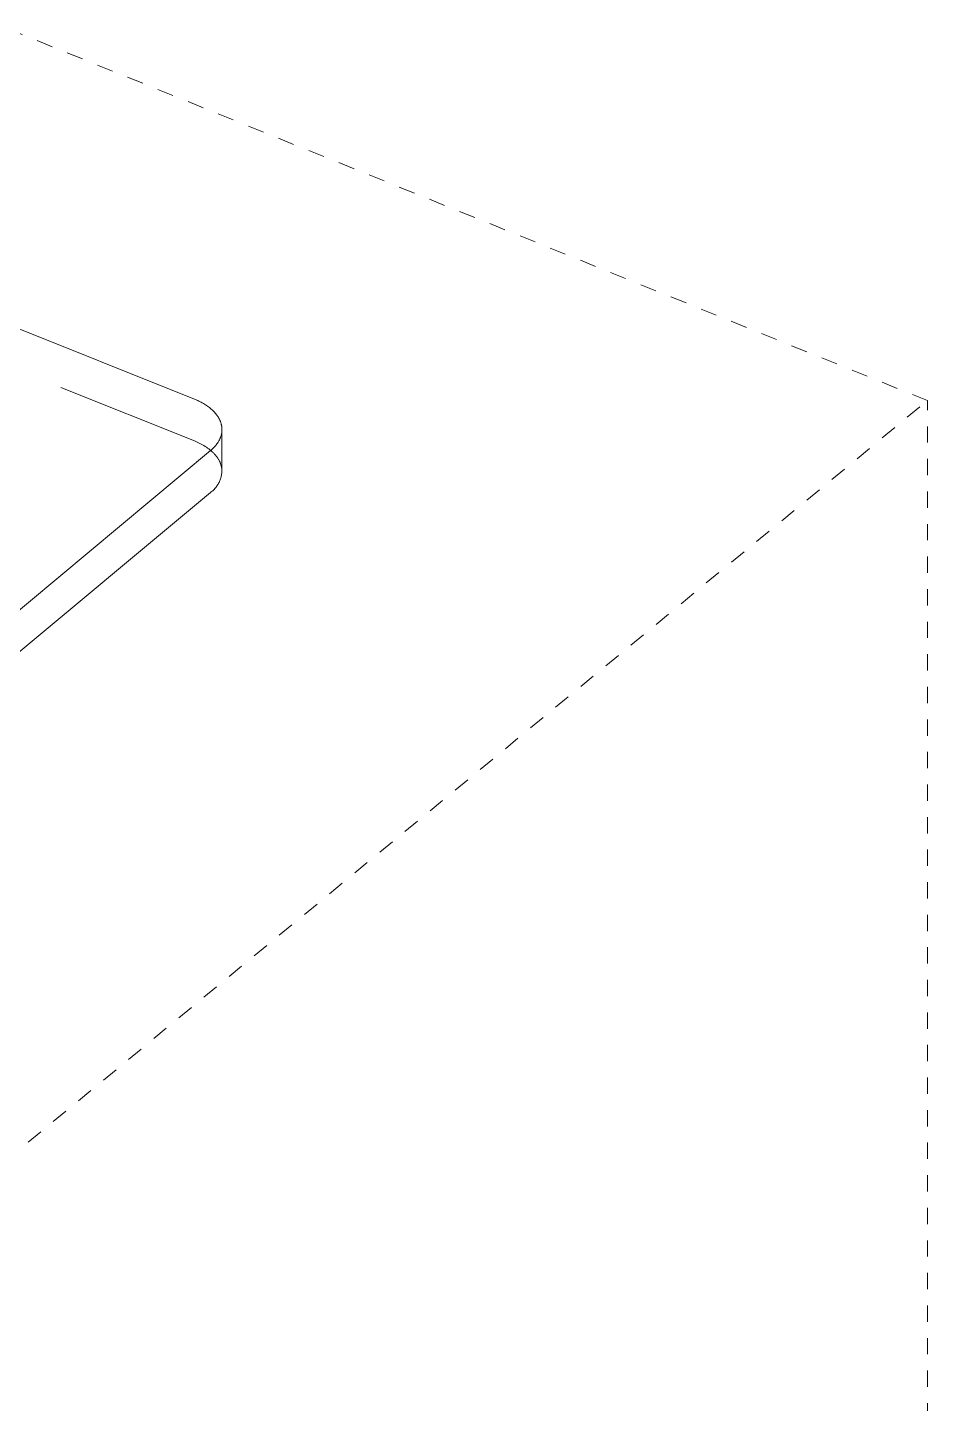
# Model space of a CAD drawing. Header units: inches. Extents: x -6 to 195, y -3 to 126.
# Drawn here: x 189.91 to 195.44, y 46.29 to 54.75 of the extents above; entities that cross this region are included whole.
import ezdxf

# ---------------------------------------------------------------- set-up
doc = ezdxf.new("R2010")
doc.units = ezdxf.units.IN
doc.linetypes.add('HIDDEN', pattern=[1.905, 1.27, -0.635])
doc.layers.add('ZANO_R', color=7, linetype='Continuous', lineweight=0)
doc.layers.add('ZANO_R_przerywana', color=250, linetype='HIDDEN', lineweight=0)

msp = doc.modelspace()

# ---------------------------------------------------------------- linework, layer by layer
at = {"layer": 'ZANO_R'}
for p, q in [((190.93367, 52.46324), (189.7686, 52.92922)), ((190.93367, 52.46324), (190.94788, 52.45728)), ((190.94788, 52.45728), (190.9549, 52.45412)), ((190.9549, 52.45412), (190.96185, 52.45085)), ((190.96185, 52.45085), (190.96872, 52.44745)), ((190.96872, 52.44745), (190.97552, 52.44394)), ((190.97552, 52.44394), (190.98222, 52.44031)), ((190.98222, 52.44031), (190.98882, 52.43656)), ((190.98882, 52.43656), (190.99532, 52.4327)), ((190.99532, 52.4327), (191.00169, 52.42871)), ((191.00169, 52.42871), (191.00795, 52.42462)), ((191.00795, 52.42462), (191.01407, 52.42041)), ((191.01407, 52.42041), (191.02005, 52.41608)), ((191.02005, 52.41608), (191.02588, 52.41165)), ((191.02588, 52.41165), (191.03155, 52.40711)), ((191.03155, 52.40711), (191.03706, 52.40247)), ((191.03706, 52.40247), (191.04239, 52.39772)), ((191.04239, 52.39772), (191.04754, 52.39288)), ((191.04754, 52.39288), (191.05251, 52.38794)), ((191.05251, 52.38794), (191.05727, 52.38291)), ((191.05727, 52.38291), (191.06183, 52.37779)), ((191.06183, 52.37779), (191.06618, 52.37259)), ((191.06618, 52.37259), (191.07031, 52.36731)), ((191.07031, 52.36731), (191.07422, 52.36195)), ((191.07422, 52.36195), (191.07609, 52.35924)), ((191.07609, 52.35924), (191.0779, 52.35652)), ((191.0779, 52.35652), (191.07966, 52.35378)), ((191.07966, 52.35378), (191.08135, 52.35103)), ((191.08135, 52.35103), (191.08298, 52.34826)), ((191.08298, 52.34826), (191.08456, 52.34547)), ((191.08456, 52.34547), (191.08607, 52.34267)), ((191.08607, 52.34267), (191.08752, 52.33986)), ((191.08752, 52.33986), (191.08891, 52.33704)), ((191.08891, 52.33704), (191.09023, 52.3342)), ((191.09023, 52.3342), (191.09149, 52.33136)), ((191.09149, 52.33136), (191.09269, 52.3285)), ((191.09269, 52.3285), (191.09383, 52.32563)), ((191.09383, 52.32563), (191.0949, 52.32276)), ((191.0949, 52.32276), (191.09591, 52.31987)), ((191.09591, 52.31987), (191.09685, 52.31698)), ((191.09689, 52.23592), (191.09598, 52.23312)), ((191.09685, 52.31698), (191.09773, 52.31408)), ((191.09774, 52.23873), (191.09689, 52.23592)), ((191.09773, 52.31408), (191.09854, 52.31118)), ((191.09853, 52.24155), (191.09774, 52.23873)), ((191.09926, 52.24438), (191.09853, 52.24155)), ((191.09854, 52.31118), (191.09929, 52.30827)), ((191.09993, 52.24723), (191.09926, 52.24438)), ((191.09929, 52.30827), (191.09997, 52.30535)), ((191.10053, 52.25008), (191.09993, 52.24723)), ((191.09997, 52.30535), (191.10059, 52.30244)), ((191.10108, 52.25294), (191.10053, 52.25008)), ((191.10059, 52.30244), (191.10114, 52.29952)), ((191.10156, 52.25582), (191.10108, 52.25294)), ((191.10114, 52.29952), (191.10162, 52.29659)), ((191.10199, 52.2587), (191.10156, 52.25582)), ((191.10162, 52.29659), (191.10204, 52.29367)), ((191.10234, 52.26159), (191.10199, 52.2587)), ((191.10204, 52.29367), (191.10239, 52.29074)), ((191.10264, 52.26448), (191.10234, 52.26159)), ((191.10239, 52.29074), (191.10268, 52.28781)), ((191.10287, 52.26738), (191.10264, 52.26448)), ((191.10268, 52.28781), (191.1029, 52.28489)), ((191.10304, 52.27029), (191.10287, 52.26738)), ((191.1029, 52.28489), (191.10306, 52.28196)), ((191.10314, 52.2732), (191.10304, 52.27029)), ((191.10306, 52.28196), (191.10315, 52.27904)), ((191.10318, 52.27612), (191.10314, 52.2732)), ((191.10315, 52.27904), (191.10318, 52.27612)), ((191.10318, 52.27612), (191.10318, 52.01922)), ((191.03801, 52.15113), (191.03311, 52.14695)), ((191.04278, 52.15541), (191.03801, 52.15113)), ((191.04743, 52.15978), (191.04278, 52.15541)), ((191.05195, 52.16426), (191.04743, 52.15978)), ((191.05632, 52.16883), (191.05195, 52.16426)), ((191.06054, 52.1735), (191.05632, 52.16883)), ((191.0646, 52.17826), (191.06054, 52.1735)), ((191.0685, 52.18311), (191.0646, 52.17826)), ((191.07223, 52.18805), (191.0685, 52.18311)), ((191.07578, 52.19307), (191.07223, 52.18805)), ((191.07914, 52.19817), (191.07578, 52.19307)), ((191.08231, 52.20336), (191.07914, 52.19817)), ((191.08382, 52.20598), (191.08231, 52.20336)), ((191.08527, 52.20862), (191.08382, 52.20598)), ((191.08668, 52.21127), (191.08527, 52.20862)), ((191.08803, 52.21395), (191.08668, 52.21127)), ((191.08934, 52.21664), (191.08803, 52.21395)), ((191.09058, 52.21935), (191.08934, 52.21664)), ((191.09178, 52.22207), (191.09058, 52.21935)), ((191.09291, 52.22481), (191.09178, 52.22207)), ((191.09399, 52.22757), (191.09291, 52.22481)), ((191.09502, 52.23034), (191.09399, 52.22757)), ((191.09598, 52.23312), (191.09502, 52.23034)), ((181.3927, 44.11248), (191.03311, 52.14695)), ((191.09771, 51.98462), (191.09612, 51.97899)), ((191.09911, 51.9903), (191.09771, 51.98462)), ((191.10032, 51.99602), (191.09911, 51.9903)), ((191.10133, 52.00178), (191.10032, 51.99602)), ((191.10214, 52.00757), (191.10133, 52.00178)), ((191.10276, 52.01339), (191.10214, 52.00757)), ((191.10318, 52.01922), (191.10276, 52.01339)), ((191.0423, 51.89702), (191.03776, 51.89332)), ((191.0467, 51.90087), (191.0423, 51.89702)), ((191.05097, 51.90486), (191.0467, 51.90087)), ((191.05511, 51.909), (191.05097, 51.90486)), ((191.0591, 51.91328), (191.05511, 51.909)), ((191.06294, 51.91769), (191.0591, 51.91328)), ((191.06663, 51.92223), (191.06294, 51.91769)), ((191.07017, 51.92689), (191.06663, 51.92223)), ((191.07354, 51.93166), (191.07017, 51.92689)), ((191.07675, 51.93655), (191.07354, 51.93166)), ((191.07979, 51.94155), (191.07675, 51.93655)), ((191.08267, 51.94664), (191.07979, 51.94155)), ((191.08536, 51.95183), (191.08267, 51.94664)), ((191.08788, 51.95711), (191.08536, 51.95183)), ((191.09022, 51.96247), (191.08788, 51.95711)), ((191.09237, 51.96791), (191.09022, 51.96247)), ((191.09434, 51.97342), (191.09237, 51.96791)), ((191.09612, 51.97899), (191.09434, 51.97342)), ((191.03311, 51.88978), (181.3927, 43.85531)), ((191.03776, 51.89332), (191.03311, 51.88978))]:
    msp.add_line(p, q, dxfattribs=at)
at = {"layer": 'ZANO_R_przerywana', "ltscale": 0.05}
for p, q in [((195.43752, 52.4541), (189.7686, 54.74584)), ((181.88846, 41.28234), (195.43752, 52.4541)), ((195.43752, 39.59588), (195.43752, 52.4541))]:
    msp.add_line(p, q, dxfattribs=at)
at = {"layer": 'ZANO_R_przerywana'}
for p, q in [((188.34463, 53.24159), (190.93367, 52.20607)), ((190.93367, 52.20607), (190.94234, 52.2025)), ((190.94234, 52.2025), (190.95094, 52.19876)), ((190.95094, 52.19876), (190.95944, 52.19484)), ((190.95944, 52.19484), (190.96783, 52.19074)), ((190.96783, 52.19074), (190.9761, 52.18647)), ((190.9761, 52.18647), (190.98424, 52.18202)), ((190.98424, 52.18202), (190.99222, 52.1774)), ((190.99222, 52.1774), (191.00004, 52.1726)), ((191.00004, 52.1726), (191.00768, 52.16764)), ((191.00768, 52.16764), (191.01512, 52.1625)), ((191.01512, 52.1625), (191.02235, 52.1572)), ((191.02235, 52.1572), (191.02935, 52.15174)), ((191.02935, 52.15174), (191.03611, 52.14612)), ((191.03611, 52.14612), (191.04262, 52.14036)), ((191.04262, 52.14036), (191.04885, 52.13444)), ((191.04885, 52.13444), (191.05186, 52.13143)), ((191.05186, 52.13143), (191.0548, 52.12839)), ((191.0548, 52.12839), (191.05767, 52.12531)), ((191.05767, 52.12531), (191.06046, 52.1222)), ((191.06046, 52.1222), (191.06317, 52.11906)), ((191.06317, 52.11906), (191.06581, 52.11589)), ((191.06581, 52.11589), (191.06836, 52.11268)), ((191.06836, 52.11268), (191.07083, 52.10945)), ((191.07083, 52.10945), (191.07322, 52.10619)), ((191.07322, 52.10619), (191.07552, 52.10291)), ((191.07552, 52.10291), (191.07774, 52.0996)), ((191.07774, 52.0996), (191.07988, 52.09627)), ((191.07988, 52.09627), (191.08192, 52.09291)), ((191.08192, 52.09291), (191.08387, 52.08953)), ((191.08387, 52.08953), (191.08574, 52.08613)), ((191.08574, 52.08613), (191.08751, 52.08271)), ((191.08751, 52.08271), (191.08919, 52.07927)), ((191.08919, 52.07927), (191.09078, 52.07581)), ((191.09078, 52.07581), (191.09228, 52.07234)), ((191.09228, 52.07234), (191.09368, 52.06885)), ((191.09368, 52.06885), (191.09499, 52.06535)), ((191.09499, 52.06535), (191.0962, 52.06184)), ((191.0962, 52.06184), (191.09731, 52.05832)), ((191.09731, 52.05832), (191.09833, 52.05478)), ((191.09833, 52.05478), (191.09925, 52.05124)), ((191.09925, 52.05124), (191.10008, 52.04769)), ((191.10008, 52.04769), (191.10081, 52.04414)), ((191.10081, 52.04414), (191.10144, 52.04058)), ((191.10144, 52.04058), (191.10197, 52.03702)), ((191.10197, 52.03702), (191.10241, 52.03346)), ((191.10241, 52.03346), (191.10275, 52.0299)), ((191.10275, 52.0299), (191.10299, 52.02634)), ((191.10299, 52.02634), (191.10313, 52.02278)), ((191.10313, 52.02278), (191.10318, 52.01922))]:
    msp.add_line(p, q, dxfattribs=at)

doc.saveas('drawing.dxf')
